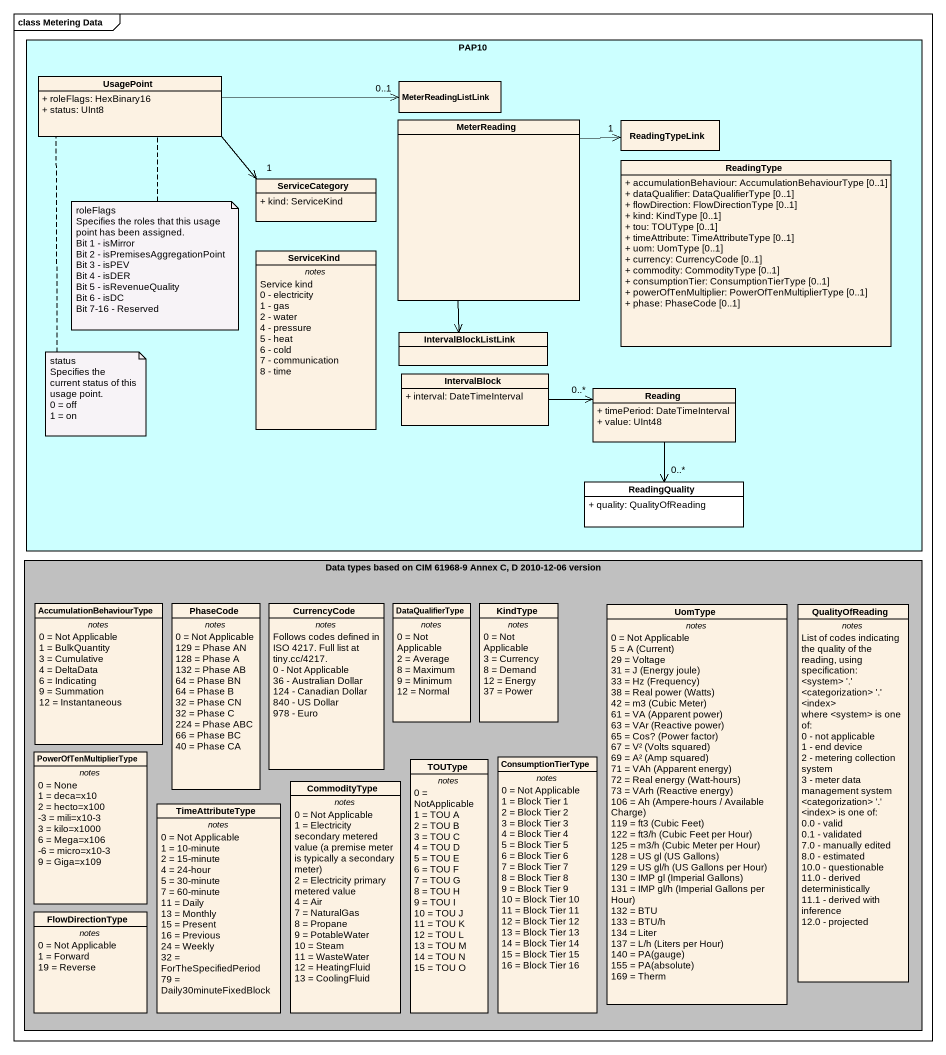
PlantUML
@startuml
mainframe class Metering Data
hide circle
hide empty members
skinparam classAttributeIconSize 0
rectangle PAP10 #CCFFFF {
  class UsagePoint {
    + roleFlags: HexBinary16
    + status: UInt8
  }
  class MeterReadingListLink
  class MeterReading
  class ReadingTypeLink
  class ReadingType {
    + accumulationBehaviour: AccumulationBehaviourType [0..1]
    + dataQualifier: DataQualifierType [0..1]
    + flowDirection: FlowDirectionType [0..1]
    + kind: KindType [0..1]
    + tou: TOUType [0..1]
    + timeAttribute: TimeAttributeType [0..1]
    + uom: UomType [0..1]
    + currency: CurrencyCode [0..1]
    + commodity: CommodityType [0..1]
    + consumptionTier: ConsumptionTierType [0..1]
    + powerOfTenMultiplier: PowerOfTenMultiplierType [0..1]
    + phase: PhaseCode [0..1]
  }
  class ServiceCategory {
    + kind: ServiceKind
  }
  class ServiceKind {
    -- notes --
    Service kind
    0 - electricity
    1 - gas
    2 - water
    4 - pressure
    5 - heat
    6 - cold
    7 - communication
    8 - time
  }
  class IntervalBlockListLink
  class IntervalBlock {
    + interval: DateTimeInterval
  }
  class Reading {
    + timePeriod: DateTimeInterval
    + value: UInt48
  }
  class ReadingQuality #FFFFFF {
    + quality: QualityOfReading
  }
}
rectangle "Data types based on CIM 61968-9 Annex C, D 2010-12-06 version" as Data_types_based_on_CIM #C0C0C0 {
  class AccumulationBehaviourType {
    -- notes --
    0 = Not Applicable
    1 = BulkQuantity
    3 = Cumulative
    4 = DeltaData
    6 = Indicating
    9 = Summation
    12 = Instantaneous
  }
  class PhaseCode {
    -- notes --
    0 = Not Applicable
    129 = Phase AN
    128 = Phase A
    132 = Phase AB
    64 = Phase BN
    64 = Phase B
    32 = Phase CN
    32 = Phase C
    224 = Phase ABC
    66 = Phase BC
    40 = Phase CA
  }
  class CurrencyCode {
    -- notes --
    Follows codes defined in ISO 4217. Full list at tiny.cc/4217.
    0 - Not Applicable
    36 - Australian Dollar
    124 - Canadian Dollar
    840 - US Dollar
    978 - Euro
  }
  class DataQualifierType {
    -- notes --
    0 = Not Applicable
    2 = Average
    8 = Maximum
    9 = Minimum
    12 = Normal
  }
  class KindType {
    -- notes --
    0 = Not Applicable
    3 = Currency
    8 = Demand
    12 = Energy
    37 = Power
  }
  class UomType {
    -- notes --
    0 = Not Applicable
    {field} 5 = A (Current)
    29 = Voltage
    {field} 31 = J (Energy joule)
    {field} 33 = Hz (Frequency)
    {field} 38 = Real power (Watts)
    {field} 42 = m3 (Cubic Meter)
    {field} 61 = VA (Apparent power)
    {field} 63 = VAr (Reactive power)
    {field} 65 = Cos? (Power factor)
    {field} 67 = V² (Volts squared)
    {field} 69 = A² (Amp squared)
    {field} 71 = VAh (Apparent energy)
    {field} 72 = Real energy (Watt-hours)
    {field} 73 = VArh (Reactive energy)
    {field} 106 = Ah (Ampere-hours / Available Charge)
    {field} 119 = ft3 (Cubic Feet)
    {field} 122 = ft3/h (Cubic Feet per Hour)
    {field} 125 = m3/h (Cubic Meter per Hour)
    {field} 128 = US gl (US Gallons)
    {field} 129 = US gl/h (US Gallons per Hour)
    {field} 130 = IMP gl (Imperial Gallons)
    {field} 131 = IMP gl/h (Imperial Gallons per Hour)
    132 = BTU
    133 = BTU/h
    134 = Liter
    {field} 137 = L/h (Liters per Hour)
    {field} 140 = PA(gauge)
    {field} 155 = PA(absolute)
    169 = Therm
  }
  class QualityOfReading {
    -- notes --
    List of codes indicating the quality of the reading, using specification:
    <system> '.' <categorization> '.' <index>
    where <system> is one of:
    0 - not applicable
    1 - end device
    2 - metering collection system
    3 - meter data management system
    <categorization> '.' <index> is one of:
    0.0 - valid
    0.1 - validated
    7.0 - manually edited
    8.0 - estimated
    10.0 - questionable
    11.0 - derived deterministically
    11.1 - derived with inference
    12.0 - projected
  }
  class PowerOfTenMultiplierType {
    -- notes --
    0 = None
    1 = deca=x10
    2 = hecto=x100
    -3 = mili=x10-3
    3 = kilo=x1000
    6 = Mega=x106
    -6 = micro=x10-3
    9 = Giga=x109
  }
  class CommodityType {
    -- notes --
    0 = Not Applicable
    {field} 1 = Electricity secondary metered value (a premise meter is typically a secondary meter)
    2 = Electricity primary metered value
    4 = Air
    7 = NaturalGas
    8 = Propane
    9 = PotableWater
    10 = Steam
    11 = WasteWater
    12 = HeatingFluid
    13 = CoolingFluid
  }
  class TOUType {
    -- notes --
    0 = NotApplicable
    1 = TOU A
    2 = TOU B
    3 = TOU C
    4 = TOU D
    5 = TOU E
    6 = TOU F
    7 = TOU G
    8 = TOU H
    9 = TOU I
    10 = TOU J
    11 = TOU K
    12 = TOU L
    13 = TOU M
    14 = TOU N
    15 = TOU O
  }
  class ConsumptionTierType {
    -- notes --
    0 = Not Applicable
    1 = Block Tier 1
    2 = Block Tier 2
    3 = Block Tier 3
    4 = Block Tier 4
    5 = Block Tier 5
    6 = Block Tier 6
    7 = Block Tier 7
    8 = Block Tier 8
    9 = Block Tier 9
    10 = Block Tier 10
    11 = Block Tier 11
    12 = Block Tier 12
    13 = Block Tier 13
    14 = Block Tier 14
    15 = Block Tier 15
    16 = Block Tier 16
  }
  class TimeAttributeType {
    -- notes --
    0 = Not Applicable
    1 = 10-minute
    2 = 15-minute
    4 = 24-hour
    5 = 30-minute
    7 = 60-minute
    11 = Daily
    13 = Monthly
    15 = Present
    16 = Previous
    24 = Weekly
    32 = ForTheSpecifiedPeriod
    79 = Daily30minuteFixedBlock
  }
  class FlowDirectionType {
    -- notes --
    0 = Not Applicable
    1 = Forward
    19 = Reverse
  }
}
UsagePoint -right-> "0..1" MeterReadingListLink
UsagePoint -right-> "1" ServiceCategory
MeterReading -right-> "1" ReadingTypeLink
MeterReading --> IntervalBlockListLink
IntervalBlock -right-> "0..*" Reading
Reading --> "0..*" ReadingQuality
note bottom of UsagePoint
  roleFlags
  Specifies the roles that this usage point has been assigned.
  Bit 1 - isMirror
  Bit 2 - isPremisesAggregationPoint
  Bit 3 - isPEV
  Bit 4 - isDER
  Bit 5 - isRevenueQuality
  Bit 6 - isDC
  Bit 7-16 - Reserved
end note
note bottom of UsagePoint
  status
  Specifies the current status of this usage point.
  0 = off
  1 = on
end note
@enduml
